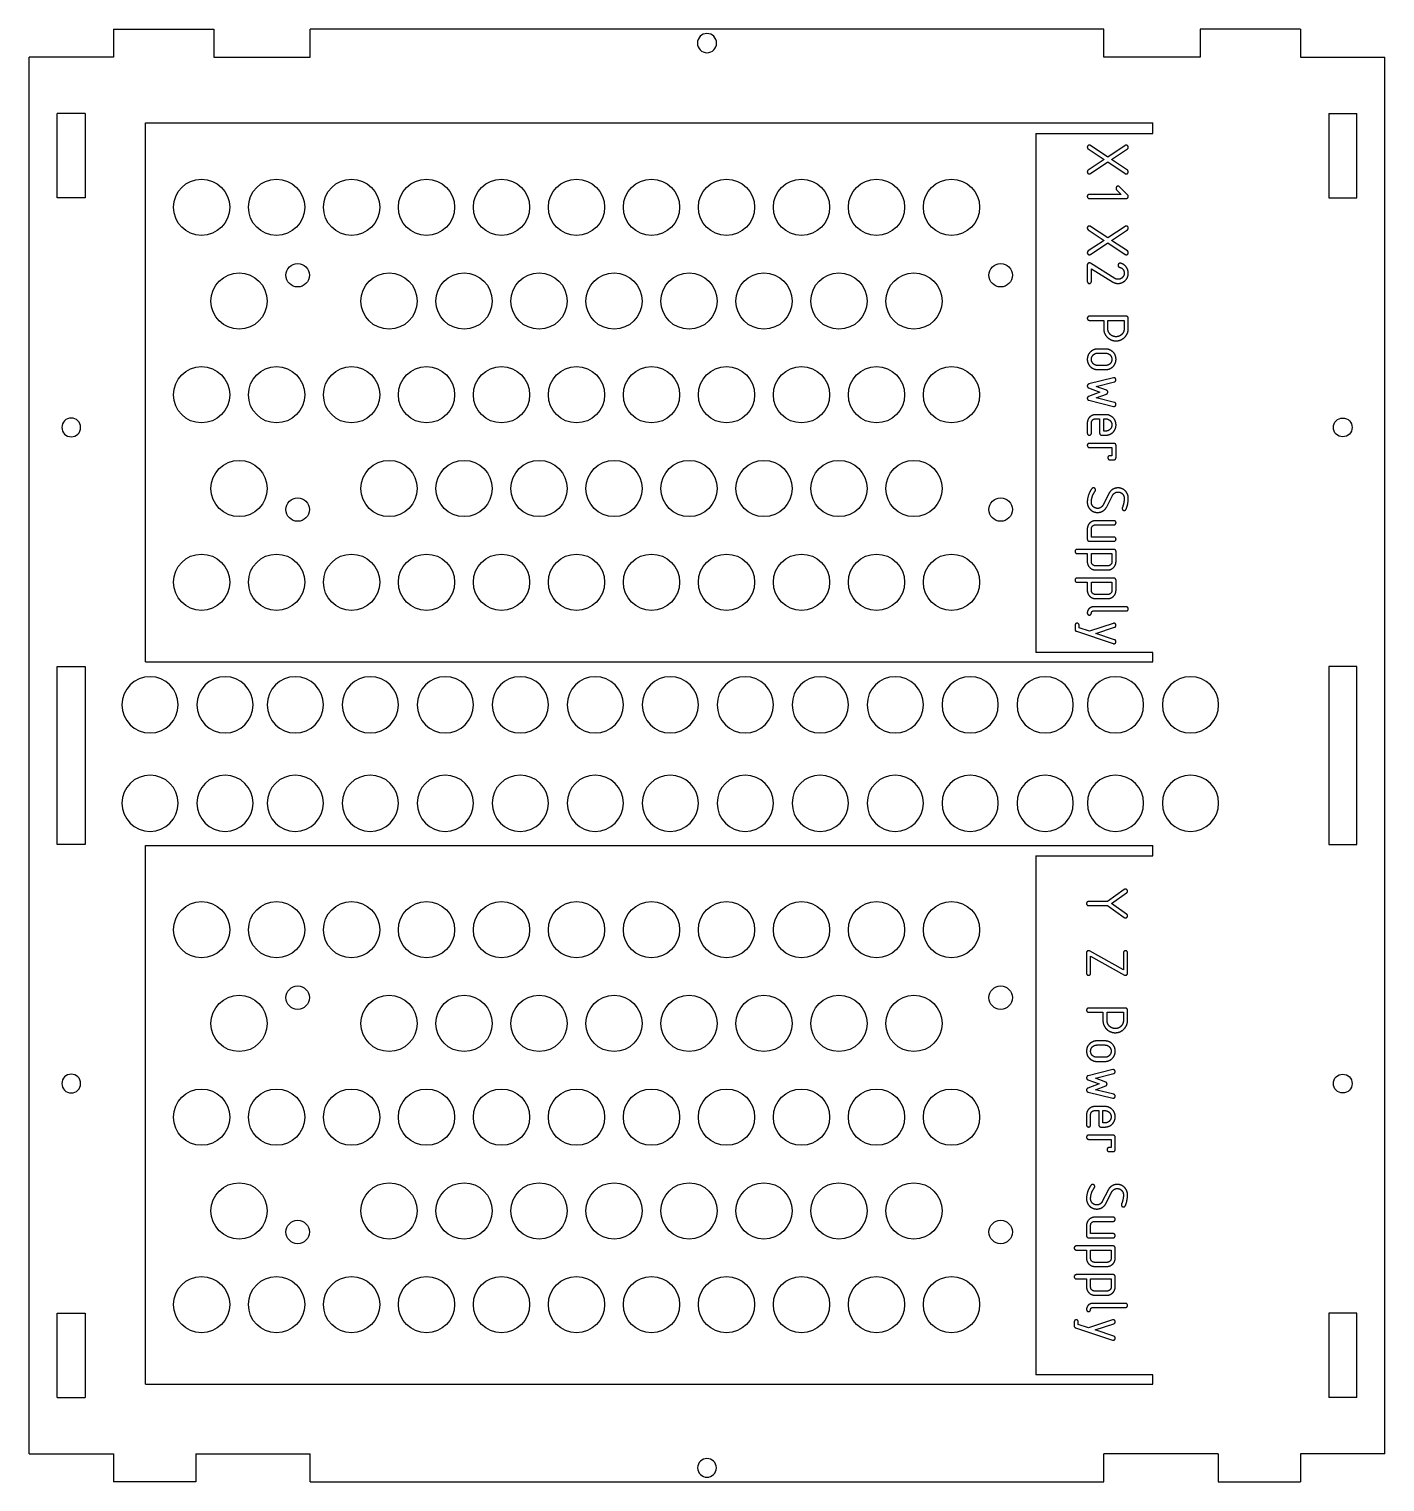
# Model space of a CAD drawing. Header units: millimetres. Extents: x -953 to -1, y -718 to 5.
# Drawn here: x -395.7 to -106.4, y -717.6 to -407.6 of the extents above; entities that cross this region are included whole.
import ezdxf

# ---------------------------------------------------------------- set-up
doc = ezdxf.new("R2010")
doc.units = ezdxf.units.MM
doc.layers.get('0').update_dxf_attribs({"color": 253, "lineweight": 70, "true_color": 0x8faf8f})

msp = doc.modelspace()

# ---------------------------------------------------------------- linework, layer by layer
at = {"color": 58, "lineweight": -3, "true_color": 0x484805}
for p, q in [((-377.69, -407.58), (-356.3, -407.58)), ((-377.69, -407.58), (-377.69, -413.58)), ((-356.3, -407.58), (-356.3, -413.58)), ((-166.39, -407.58), (-335.69, -407.58)), ((-335.69, -413.58), (-335.69, -407.58)), ((-166.39, -413.58), (-166.39, -407.58)), ((-124.39, -407.58), (-145.78, -407.58)), ((-145.78, -407.58), (-145.78, -413.58)), ((-124.39, -407.58), (-124.39, -413.58)), ((-377.69, -413.58), (-395.69, -413.58)), ((-395.69, -711.58), (-395.69, -413.58)), ((-356.3, -413.58), (-335.69, -413.58)), ((-145.78, -413.58), (-166.39, -413.58)), ((-124.39, -413.58), (-106.39, -413.58)), ((-106.39, -711.58), (-106.39, -413.58)), ((-383.69, -425.58), (-389.69, -425.58)), ((-389.69, -443.58), (-389.69, -425.58)), ((-383.69, -425.58), (-383.69, -443.58)), ((-370.88, -427.61), (-155.88, -427.61)), ((-370.88, -542.61), (-370.88, -427.61)), ((-155.88, -429.84), (-155.88, -427.61)), ((-118.39, -425.58), (-118.39, -443.58)), ((-118.39, -425.58), (-112.39, -425.58)), ((-112.39, -443.58), (-112.39, -425.58)), ((-180.88, -429.84), (-180.88, -540.61)), ((-180.88, -429.84), (-155.88, -429.84)), ((-169.7, -433.16), (-166.31, -435.42)), ((-165.52, -434.89), (-169.21, -432.43)), ((-161.83, -432.43), (-165.52, -434.89)), ((-164.73, -435.42), (-161.34, -433.16)), ((-166.31, -435.42), (-169.7, -437.68)), ((-169.21, -438.41), (-165.52, -435.94)), ((-165.52, -435.94), (-161.83, -438.41)), ((-161.34, -437.68), (-164.73, -435.42)), ((-162.64, -442.86), (-169.46, -442.86)), ((-163.64, -441.85), (-162.64, -442.86)), ((-161.28, -442.99), (-163.03, -441.24)), ((-383.69, -443.58), (-389.69, -443.58)), ((-169.46, -443.73), (-161.58, -443.73)), ((-118.39, -443.58), (-112.39, -443.58)), ((-169.7, -450.41), (-166.31, -452.67)), ((-165.52, -452.14), (-169.21, -449.68)), ((-161.83, -449.68), (-165.52, -452.14)), ((-164.73, -452.67), (-161.34, -450.41)), ((-166.31, -452.67), (-169.7, -454.93)), ((-169.21, -455.66), (-165.52, -453.19)), ((-165.52, -453.19), (-161.83, -455.66)), ((-161.34, -454.93), (-164.73, -452.67)), ((-169.9, -457.92), (-169.9, -461.42)), ((-164.03, -460.78), (-169.23, -457.54)), ((-169.02, -458.71), (-164.5, -461.52)), ((-169.02, -461.42), (-169.02, -458.71)), ((-161.58, -468.86), (-169.46, -468.86)), ((-169.46, -469.73), (-166.4, -469.73)), ((-166.4, -469.73), (-166.4, -471.48)), ((-165.52, -471.48), (-165.52, -469.73)), ((-165.52, -469.73), (-162.02, -469.73)), ((-162.02, -469.73), (-162.02, -471.48)), ((-161.15, -471.48), (-161.15, -469.29)), ((-165.96, -475.86), (-167.71, -475.86)), ((-167.71, -476.73), (-165.96, -476.73)), ((-165.96, -479.36), (-167.71, -479.36)), ((-167.71, -480.23), (-165.96, -480.23)), ((-164.31, -481.99), (-169.56, -483.3)), ((-167.99, -483.82), (-164.1, -482.84)), ((-169.62, -484.14), (-167.2, -485.04)), ((-167.2, -485.04), (-169.62, -485.95)), ((-165.8, -484.63), (-167.99, -483.82)), ((-167.99, -486.27), (-165.8, -485.46)), ((-164.1, -487.24), (-167.99, -486.27)), ((-169.56, -486.78), (-164.31, -488.09)), ((-169.9, -491.61), (-169.9, -493.79)), ((-169.02, -493.79), (-169.02, -491.61)), ((-165.96, -489.86), (-168.15, -489.86)), ((-168.15, -490.73), (-167.27, -490.73)), ((-167.27, -490.73), (-167.27, -493.79)), ((-166.4, -490.73), (-165.96, -490.73)), ((-166.4, -493.36), (-166.4, -490.73)), ((-164.21, -495.98), (-169.46, -495.98)), ((-166.83, -494.23), (-165.96, -494.23)), ((-165.96, -493.36), (-166.4, -493.36)), ((-169.46, -496.86), (-164.65, -496.86)), ((-164.65, -498.61), (-165.08, -498.61)), ((-164.65, -496.86), (-164.65, -498.61)), ((-163.77, -499.04), (-163.77, -496.42)), ((-165.08, -499.48), (-164.21, -499.48)), ((-165.29, -506.68), (-166.54, -509.14)), ((-165.76, -509.53), (-164.51, -507.08)), ((-169.9, -514.23), (-169.9, -516.42)), ((-169.02, -515.98), (-169.02, -514.23)), ((-164.21, -512.48), (-168.15, -512.48)), ((-168.15, -513.36), (-164.21, -513.36)), ((-169.46, -516.86), (-164.21, -516.86)), ((-164.21, -515.98), (-169.02, -515.98)), ((-164.21, -518.61), (-172.08, -518.61)), ((-172.08, -519.48), (-169.9, -519.48)), ((-169.9, -519.48), (-169.9, -521.23)), ((-169.02, -519.48), (-164.65, -519.48)), ((-169.02, -521.23), (-169.02, -519.48)), ((-164.65, -519.48), (-164.65, -521.23)), ((-163.77, -521.23), (-163.77, -519.04)), ((-165.52, -522.11), (-168.15, -522.11)), ((-168.15, -522.98), (-165.52, -522.98)), ((-164.21, -524.73), (-172.08, -524.73)), ((-172.08, -525.61), (-169.9, -525.61)), ((-169.9, -525.61), (-169.9, -527.36)), ((-169.02, -525.61), (-164.65, -525.61)), ((-169.02, -527.36), (-169.02, -525.61)), ((-164.65, -525.61), (-164.65, -527.36)), ((-163.77, -527.36), (-163.77, -525.17)), ((-165.52, -528.23), (-168.15, -528.23)), ((-168.15, -529.11), (-165.52, -529.11)), ((-161.58, -530.86), (-168.58, -530.86)), ((-168.58, -531.73), (-161.58, -531.73)), ((-172.52, -534.79), (-172.52, -535.67)), ((-172.22, -536.08), (-164.35, -538.71)), ((-171.65, -535.35), (-171.65, -534.79)), ((-169.46, -536.08), (-171.65, -535.35)), ((-164.35, -534.38), (-169.46, -536.08)), ((-168.08, -536.54), (-164.07, -535.21)), ((-164.07, -537.88), (-168.08, -536.54)), ((-155.88, -540.61), (-180.88, -540.61)), ((-155.88, -542.61), (-155.88, -540.61)), ((-389.69, -581.58), (-389.69, -543.58)), ((-389.69, -543.58), (-383.69, -543.58)), ((-383.69, -543.58), (-383.69, -581.58)), ((-370.88, -542.61), (-155.88, -542.61)), ((-118.39, -543.58), (-118.39, -581.58)), ((-112.39, -543.58), (-118.39, -543.58)), ((-112.39, -581.58), (-112.39, -543.58)), ((-383.69, -581.58), (-389.69, -581.58)), ((-370.88, -581.75), (-155.88, -581.75)), ((-370.88, -696.75), (-370.88, -581.75)), ((-155.88, -583.98), (-155.88, -581.75)), ((-118.39, -581.58), (-112.39, -581.58)), ((-180.88, -583.98), (-180.88, -694.75)), ((-180.88, -583.98), (-155.88, -583.98)), ((-162, -591.18), (-165.61, -593.73)), ((-164.71, -594.16), (-161.5, -591.9)), ((-165.61, -593.73), (-169.63, -593.73)), ((-169.63, -594.6), (-165.61, -594.6)), ((-165.61, -594.6), (-162, -597.15)), ((-161.5, -596.43), (-164.71, -594.16)), ((-162.19, -608.29), (-169.42, -604.28)), ((-170.06, -604.66), (-170.06, -609.04)), ((-169.19, -605.41), (-161.96, -609.42)), ((-169.19, -609.04), (-169.19, -605.41)), ((-162.19, -604.66), (-162.19, -608.29)), ((-161.31, -609.04), (-161.31, -604.66)), ((-161.75, -616.48), (-169.63, -616.48)), ((-169.63, -617.35), (-166.56, -617.35)), ((-166.56, -617.35), (-166.56, -619.1)), ((-165.69, -619.1), (-165.69, -617.35)), ((-165.69, -617.35), (-162.19, -617.35)), ((-162.19, -617.35), (-162.19, -619.1)), ((-161.31, -619.1), (-161.31, -616.91)), ((-166.13, -623.48), (-167.88, -623.48)), ((-167.88, -624.35), (-166.13, -624.35)), ((-166.13, -626.98), (-167.88, -626.98)), ((-167.88, -627.85), (-166.13, -627.85)), ((-169.78, -631.76), (-167.37, -632.66)), ((-164.48, -629.61), (-169.73, -630.92)), ((-168.16, -631.44), (-164.27, -630.46)), ((-165.97, -632.25), (-168.16, -631.44)), ((-167.37, -632.66), (-169.78, -633.56)), ((-169.73, -634.4), (-164.48, -635.71)), ((-168.16, -633.89), (-165.97, -633.07)), ((-164.27, -634.86), (-168.16, -633.89)), ((-166.13, -637.48), (-168.31, -637.48)), ((-168.31, -638.35), (-167.44, -638.35)), ((-167.44, -638.35), (-167.44, -641.41)), ((-166.56, -638.35), (-166.13, -638.35)), ((-166.56, -640.98), (-166.56, -638.35)), ((-170.06, -639.23), (-170.06, -641.41)), ((-169.19, -641.41), (-169.19, -639.23)), ((-166.13, -640.98), (-166.56, -640.98)), ((-164.38, -643.6), (-169.63, -643.6)), ((-169.63, -644.48), (-164.81, -644.48)), ((-167, -641.85), (-166.13, -641.85)), ((-164.81, -644.48), (-164.81, -646.23)), ((-163.94, -646.66), (-163.94, -644.04)), ((-164.81, -646.23), (-165.25, -646.23)), ((-165.25, -647.1), (-164.38, -647.1)), ((-165.45, -655.3), (-166.7, -657.76)), ((-165.92, -658.15), (-164.67, -655.7)), ((-170.06, -662.85), (-170.06, -665.04)), ((-169.19, -664.6), (-169.19, -662.85)), ((-164.38, -661.1), (-168.31, -661.1)), ((-168.31, -661.98), (-164.38, -661.98)), ((-169.63, -665.48), (-164.38, -665.48)), ((-164.38, -664.6), (-169.19, -664.6)), ((-164.38, -667.23), (-172.25, -667.23)), ((-172.25, -668.1), (-170.06, -668.1)), ((-170.06, -668.1), (-170.06, -669.85)), ((-169.19, -668.1), (-164.81, -668.1)), ((-169.19, -669.85), (-169.19, -668.1)), ((-164.81, -668.1), (-164.81, -669.85)), ((-163.94, -669.85), (-163.94, -667.66)), ((-165.69, -670.73), (-168.31, -670.73)), ((-168.31, -671.6), (-165.69, -671.6)), ((-164.38, -673.35), (-172.25, -673.35)), ((-172.25, -674.23), (-170.06, -674.23)), ((-170.06, -674.23), (-170.06, -675.98)), ((-169.19, -674.23), (-164.81, -674.23)), ((-169.19, -675.98), (-169.19, -674.23)), ((-164.81, -674.23), (-164.81, -675.98)), ((-163.94, -675.98), (-163.94, -673.79)), ((-165.69, -676.85), (-168.31, -676.85)), ((-168.31, -677.73), (-165.69, -677.73)), ((-389.69, -699.58), (-389.69, -681.58)), ((-389.69, -681.58), (-383.69, -681.58)), ((-383.69, -681.58), (-383.69, -699.58)), ((-161.75, -679.48), (-168.75, -679.48)), ((-168.75, -680.35), (-161.75, -680.35)), ((-118.39, -681.58), (-118.39, -699.58)), ((-112.39, -681.58), (-118.39, -681.58)), ((-112.39, -699.58), (-112.39, -681.58)), ((-172.69, -683.41), (-172.69, -684.29)), ((-172.39, -684.7), (-164.52, -687.32)), ((-171.81, -683.97), (-171.81, -683.41)), ((-169.63, -684.7), (-171.81, -683.97)), ((-164.52, -683), (-169.63, -684.7)), ((-168.24, -685.16), (-164.24, -683.82)), ((-164.24, -686.5), (-168.24, -685.16)), ((-370.88, -696.75), (-155.88, -696.75)), ((-155.88, -694.75), (-180.88, -694.75)), ((-155.88, -696.75), (-155.88, -694.75)), ((-389.69, -699.58), (-383.69, -699.58)), ((-112.39, -699.58), (-118.39, -699.58)), ((-395.69, -711.58), (-377.69, -711.58)), ((-377.69, -711.58), (-377.69, -717.58)), ((-360.11, -711.58), (-360.11, -717.58)), ((-360.11, -711.58), (-335.69, -711.58)), ((-335.69, -717.58), (-335.69, -711.58)), ((-166.39, -717.58), (-166.39, -711.58)), ((-141.97, -711.58), (-166.39, -711.58)), ((-141.97, -711.58), (-141.97, -717.58)), ((-124.39, -711.58), (-124.39, -717.58)), ((-106.39, -711.58), (-124.39, -711.58)), ((-360.11, -717.58), (-377.69, -717.58)), ((-335.69, -717.58), (-166.39, -717.58)), ((-141.97, -717.58), (-124.39, -717.58))]:
    msp.add_line(p, q, dxfattribs=at)
at = {"color": 58, "lineweight": -3, "true_color": 0x484805, "extrusion": (-6.93889e-18, -5.55112e-17, -1)}
for centre, radius in [((251.04, -410.58), 2.05), ((386.69, -492.58), 2), ((369.88, -551.77), 6), ((353.88, -551.77), 6), ((338.88, -551.77), 6), ((322.88, -551.77), 6), ((306.88, -551.77), 6), ((290.88, -551.77), 6), ((274.88, -551.77), 6), ((258.88, -551.77), 6), ((242.88, -551.77), 6), ((226.88, -551.77), 6), ((210.88, -551.77), 6), ((194.88, -551.77), 6), ((178.88, -551.77), 6), ((163.88, -551.77), 6), ((147.88, -551.77), 6), ((369.88, -572.77), 6), ((353.88, -572.77), 6), ((338.88, -572.77), 6), ((322.88, -572.77), 6), ((306.88, -572.77), 6), ((290.88, -572.77), 6), ((274.88, -572.77), 6), ((258.88, -572.77), 6), ((242.88, -572.77), 6), ((226.88, -572.77), 6), ((210.88, -572.77), 6), ((194.88, -572.77), 6), ((178.88, -572.77), 6), ((163.88, -572.77), 6), ((147.88, -572.77), 6), ((386.69, -632.58), 2), ((251.04, -714.58), 2)]:
    msp.add_circle(centre, radius, dxfattribs=at)
at = {"color": 58, "lineweight": -3, "true_color": 0x484805}
for centre, radius in [((-358.88, -445.61), 6), ((-342.88, -445.61), 6), ((-326.88, -445.61), 6), ((-310.88, -445.61), 6), ((-294.88, -445.61), 6), ((-278.88, -445.61), 6), ((-262.88, -445.61), 6), ((-246.88, -445.61), 6), ((-230.88, -445.61), 6), ((-214.88, -445.61), 6), ((-198.88, -445.61), 6), ((-338.38, -460.11), 2.5), ((-188.38, -460.11), 2.5), ((-350.88, -465.61), 6), ((-318.88, -465.61), 6), ((-302.88, -465.61), 6), ((-286.88, -465.61), 6), ((-270.88, -465.61), 6), ((-254.88, -465.61), 6), ((-238.88, -465.61), 6), ((-222.88, -465.61), 6), ((-206.88, -465.61), 6), ((-358.88, -485.61), 6), ((-342.88, -485.61), 6), ((-326.88, -485.61), 6), ((-310.88, -485.61), 6), ((-294.88, -485.61), 6), ((-278.88, -485.61), 6), ((-262.88, -485.61), 6), ((-246.88, -485.61), 6), ((-230.88, -485.61), 6), ((-214.88, -485.61), 6), ((-198.88, -485.61), 6), ((-115.39, -492.58), 2), ((-350.88, -505.61), 6), ((-318.88, -505.61), 6), ((-302.88, -505.61), 6), ((-286.88, -505.61), 6), ((-270.88, -505.61), 6), ((-254.88, -505.61), 6), ((-238.88, -505.61), 6), ((-222.88, -505.61), 6), ((-206.88, -505.61), 6), ((-338.38, -510.11), 2.5), ((-188.38, -510.11), 2.5), ((-358.88, -525.61), 6), ((-342.88, -525.61), 6), ((-326.88, -525.61), 6), ((-310.88, -525.61), 6), ((-294.88, -525.61), 6), ((-278.88, -525.61), 6), ((-262.88, -525.61), 6), ((-246.88, -525.61), 6), ((-230.88, -525.61), 6), ((-214.88, -525.61), 6), ((-198.88, -525.61), 6), ((-358.88, -599.75), 6), ((-342.88, -599.75), 6), ((-326.88, -599.75), 6), ((-310.88, -599.75), 6), ((-294.88, -599.75), 6), ((-278.88, -599.75), 6), ((-262.88, -599.75), 6), ((-246.88, -599.75), 6), ((-230.88, -599.75), 6), ((-214.88, -599.75), 6), ((-198.88, -599.75), 6), ((-350.88, -619.75), 6), ((-338.38, -614.25), 2.5), ((-318.88, -619.75), 6), ((-302.88, -619.75), 6), ((-286.88, -619.75), 6), ((-270.88, -619.75), 6), ((-254.88, -619.75), 6), ((-238.88, -619.75), 6), ((-222.88, -619.75), 6), ((-206.88, -619.75), 6), ((-188.38, -614.25), 2.5), ((-115.39, -632.58), 2), ((-358.88, -639.75), 6), ((-342.88, -639.75), 6), ((-326.88, -639.75), 6), ((-310.88, -639.75), 6), ((-294.88, -639.75), 6), ((-278.88, -639.75), 6), ((-262.88, -639.75), 6), ((-246.88, -639.75), 6), ((-230.88, -639.75), 6), ((-214.88, -639.75), 6), ((-198.88, -639.75), 6), ((-350.88, -659.75), 6), ((-318.88, -659.75), 6), ((-302.88, -659.75), 6), ((-286.88, -659.75), 6), ((-270.88, -659.75), 6), ((-254.88, -659.75), 6), ((-238.88, -659.75), 6), ((-222.88, -659.75), 6), ((-206.88, -659.75), 6), ((-338.38, -664.25), 2.5), ((-188.38, -664.25), 2.5), ((-358.88, -679.75), 6), ((-342.88, -679.75), 6), ((-326.88, -679.75), 6), ((-310.88, -679.75), 6), ((-294.88, -679.75), 6), ((-278.88, -679.75), 6), ((-262.88, -679.75), 6), ((-246.88, -679.75), 6), ((-230.88, -679.75), 6), ((-214.88, -679.75), 6), ((-198.88, -679.75), 6)]:
    msp.add_circle(centre, radius, dxfattribs=at)
for points in [[(-169.83, -432.55), (-169.92, -432.7), (-169.85, -433.06), (-169.7, -433.16)], [(-169.21, -432.43), (-169.36, -432.33), (-169.72, -432.4), (-169.83, -432.55)], [(-161.22, -432.55), (-161.32, -432.4), (-161.68, -432.33), (-161.83, -432.43)], [(-161.34, -433.16), (-161.19, -433.06), (-161.12, -432.7), (-161.22, -432.55)], [(-169.7, -437.68), (-169.85, -437.78), (-169.92, -438.14), (-169.83, -438.29)], [(-169.83, -438.29), (-169.72, -438.44), (-169.36, -438.51), (-169.21, -438.41)], [(-161.83, -438.41), (-161.68, -438.51), (-161.32, -438.44), (-161.22, -438.29)], [(-161.22, -438.29), (-161.12, -438.14), (-161.19, -437.78), (-161.34, -437.68)], [(-169.46, -442.86), (-169.64, -442.86), (-169.9, -443.11), (-169.9, -443.48), (-169.64, -443.73), (-169.46, -443.73)], [(-163.64, -441.24), (-163.77, -441.36), (-163.77, -441.73), (-163.64, -441.85)], [(-163.03, -441.24), (-163.15, -441.11), (-163.52, -441.11), (-163.64, -441.24)], [(-161.18, -443.46), (-161.07, -443.19), (-161.28, -442.99)], [(-161.58, -443.73), (-161.45, -443.73), (-161.23, -443.58), (-161.18, -443.46)], [(-169.83, -449.8), (-169.92, -449.95), (-169.85, -450.31), (-169.7, -450.41)], [(-169.21, -449.68), (-169.36, -449.58), (-169.72, -449.65), (-169.83, -449.8)], [(-161.22, -449.8), (-161.32, -449.65), (-161.68, -449.58), (-161.83, -449.68)], [(-161.34, -450.41), (-161.19, -450.31), (-161.12, -449.95), (-161.22, -449.8)], [(-169.7, -454.93), (-169.85, -455.03), (-169.92, -455.39), (-169.83, -455.54)], [(-169.83, -455.54), (-169.72, -455.69), (-169.36, -455.76), (-169.21, -455.66)], [(-161.83, -455.66), (-161.68, -455.76), (-161.32, -455.69), (-161.22, -455.54)], [(-161.22, -455.54), (-161.12, -455.39), (-161.19, -455.03), (-161.34, -454.93)], [(-169.67, -457.53), (-169.9, -457.67), (-169.9, -457.92)], [(-169.23, -457.54), (-169.33, -457.48), (-169.56, -457.47), (-169.67, -457.53)], [(-162.79, -457.55), (-162.97, -457.51), (-163.27, -457.69), (-163.36, -458.04), (-163.19, -458.36), (-163.01, -458.4)], [(-169.9, -461.42), (-169.9, -461.6), (-169.64, -461.86), (-169.28, -461.86), (-169.02, -461.6), (-169.02, -461.42)], [(-169.46, -468.86), (-169.64, -468.86), (-169.9, -469.11), (-169.9, -469.48), (-169.64, -469.73), (-169.46, -469.73)], [(-161.15, -469.29), (-161.15, -469.11), (-161.4, -468.86), (-161.58, -468.86)], [(-166.4, -471.48), (-166.4, -472.01), (-166, -472.96), (-165.63, -473.34)], [(-165.63, -473.34), (-165.26, -473.71), (-164.3, -474.11), (-163.25, -474.11), (-162.29, -473.71), (-161.92, -473.34)], [(-162.02, -471.48), (-162.02, -471.83), (-162.28, -472.47), (-162.54, -472.72)], [(-161.92, -473.34), (-161.54, -472.96), (-161.15, -472.01), (-161.15, -471.48)], [(-167.71, -475.86), (-168.16, -475.86), (-168.95, -476.19), (-169.56, -476.8), (-169.9, -477.6), (-169.9, -478.49), (-169.56, -479.29), (-168.95, -479.9), (-168.16, -480.23), (-167.71, -480.23)], [(-167.71, -479.36), (-167.98, -479.36), (-168.46, -479.15), (-168.81, -478.8), (-169.02, -478.32), (-169.02, -477.77), (-168.81, -477.29), (-168.46, -476.94), (-167.98, -476.73), (-167.71, -476.73)], [(-165.96, -480.23), (-165.51, -480.23), (-164.72, -479.9), (-164.1, -479.29), (-163.77, -478.49), (-163.77, -477.6), (-164.1, -476.8), (-164.72, -476.19), (-165.51, -475.86), (-165.96, -475.86)], [(-165.96, -476.73), (-165.69, -476.73), (-165.21, -476.94), (-164.86, -477.29), (-164.65, -477.77), (-164.65, -478.32), (-164.86, -478.8), (-165.21, -479.15), (-165.69, -479.36), (-165.96, -479.36)], [(-169.56, -483.3), (-169.7, -483.35), (-169.89, -483.56), (-169.91, -483.85), (-169.75, -484.09), (-169.62, -484.14)], [(-164.1, -482.84), (-163.93, -482.8), (-163.75, -482.49), (-163.83, -482.14), (-164.14, -481.95), (-164.31, -481.99)], [(-169.62, -485.95), (-169.75, -486), (-169.91, -486.23), (-169.89, -486.53), (-169.7, -486.74), (-169.56, -486.78)], [(-165.8, -485.46), (-165.68, -485.4), (-165.52, -485.18), (-165.52, -484.9), (-165.68, -484.68), (-165.8, -484.63)], [(-164.31, -488.09), (-164.14, -488.13), (-163.83, -487.95), (-163.79, -487.77)], [(-163.79, -487.77), (-163.75, -487.6), (-163.93, -487.28), (-164.1, -487.24)], [(-168.15, -489.86), (-168.51, -489.86), (-169.14, -490.14), (-169.62, -490.61), (-169.9, -491.25), (-169.9, -491.61)], [(-169.02, -491.61), (-169.02, -491.24), (-168.51, -490.73), (-168.15, -490.73)], [(-165.96, -494.23), (-165.51, -494.23), (-164.72, -493.9), (-164.1, -493.29), (-163.77, -492.49), (-163.77, -491.6), (-164.1, -490.8), (-164.72, -490.19), (-165.51, -489.86), (-165.96, -489.86)], [(-165.96, -490.73), (-165.69, -490.73), (-165.21, -490.94), (-164.86, -491.29), (-164.65, -491.77), (-164.65, -492.32), (-164.86, -492.8), (-165.21, -493.15), (-165.69, -493.36), (-165.96, -493.36)], [(-169.9, -493.79), (-169.9, -493.98), (-169.64, -494.23), (-169.28, -494.23), (-169.02, -493.98), (-169.02, -493.79)], [(-169.46, -495.98), (-169.64, -495.98), (-169.9, -496.24), (-169.9, -496.6), (-169.64, -496.86), (-169.46, -496.86)], [(-167.27, -493.79), (-167.27, -493.98), (-167.02, -494.23), (-166.83, -494.23)], [(-163.77, -496.42), (-163.77, -496.24), (-164.03, -495.98), (-164.21, -495.98)], [(-165.08, -498.61), (-165.27, -498.61), (-165.52, -498.86), (-165.52, -499.23), (-165.27, -499.48), (-165.08, -499.48)], [(-164.21, -499.48), (-164.03, -499.48), (-163.77, -499.23), (-163.77, -499.04)], [(-168.32, -505.57), (-168.47, -505.46), (-168.83, -505.51), (-168.93, -505.66)], [(-168.23, -506.18), (-168.12, -506.03), (-168.17, -505.67), (-168.32, -505.57)], [(-164.5, -505.81), (-165.02, -506.15), (-165.29, -506.68)], [(-166.55, -510.4), (-166.03, -510.08), (-165.76, -509.53)], [(-162.42, -509.69), (-162.49, -509.86), (-162.36, -510.19), (-162.19, -510.26)], [(-162.19, -510.26), (-162.02, -510.33), (-161.69, -510.2), (-161.62, -510.02)], [(-168.15, -512.48), (-168.51, -512.48), (-169.14, -512.76), (-169.62, -513.23), (-169.9, -513.87), (-169.9, -514.23)], [(-169.02, -514.23), (-169.02, -513.86), (-168.51, -513.36), (-168.15, -513.36)], [(-164.21, -513.36), (-164.03, -513.36), (-163.77, -513.1), (-163.77, -512.74), (-164.03, -512.48), (-164.21, -512.48)], [(-169.9, -516.42), (-169.9, -516.6), (-169.64, -516.86), (-169.46, -516.86)], [(-163.77, -516.42), (-163.77, -516.24), (-164.03, -515.98), (-164.21, -515.98)], [(-164.21, -516.86), (-164.03, -516.86), (-163.77, -516.6), (-163.77, -516.42)], [(-172.08, -518.61), (-172.27, -518.61), (-172.52, -518.86), (-172.52, -519.23), (-172.27, -519.48), (-172.08, -519.48)], [(-163.9, -518.74), (-164.03, -518.61), (-164.21, -518.61)], [(-163.77, -519.04), (-163.77, -518.85), (-163.9, -518.74)], [(-169.9, -521.23), (-169.9, -521.59), (-169.62, -522.23), (-169.14, -522.7), (-168.51, -522.98), (-168.15, -522.98)], [(-168.15, -522.11), (-168.51, -522.11), (-169.02, -521.6), (-169.02, -521.23)], [(-165.52, -522.98), (-165.16, -522.98), (-164.52, -522.7), (-164.05, -522.23), (-163.77, -521.59), (-163.77, -521.23)], [(-164.65, -521.23), (-164.65, -521.6), (-165.15, -522.11), (-165.52, -522.11)], [(-172.08, -524.73), (-172.27, -524.73), (-172.52, -524.99), (-172.52, -525.35), (-172.27, -525.61), (-172.08, -525.61)], [(-163.9, -524.86), (-164.03, -524.73), (-164.21, -524.73)], [(-163.77, -525.17), (-163.77, -524.98), (-163.9, -524.86)], [(-169.9, -527.36), (-169.9, -527.72), (-169.62, -528.35), (-169.14, -528.83), (-168.51, -529.11), (-168.15, -529.11)], [(-168.15, -528.23), (-168.51, -528.23), (-169.02, -527.72), (-169.02, -527.36)], [(-165.52, -529.11), (-165.16, -529.11), (-164.52, -528.83), (-164.05, -528.35), (-163.77, -527.72), (-163.77, -527.36)], [(-164.65, -527.36), (-164.65, -527.72), (-165.15, -528.23), (-165.52, -528.23)], [(-169.02, -532.17), (-169.02, -531.99), (-168.77, -531.73), (-168.58, -531.73)], [(-161.58, -531.73), (-161.4, -531.73), (-161.15, -531.48), (-161.15, -531.11), (-161.4, -530.86), (-161.58, -530.86)], [(-171.65, -534.79), (-171.65, -534.61), (-171.9, -534.36), (-172.27, -534.36), (-172.52, -534.61), (-172.52, -534.79)], [(-172.52, -535.67), (-172.52, -535.81), (-172.36, -536.04), (-172.22, -536.08)], [(-163.8, -534.65), (-163.85, -534.48), (-164.17, -534.32), (-164.35, -534.38)], [(-164.07, -535.21), (-163.89, -535.15), (-163.74, -534.83), (-163.8, -534.65)], [(-164.35, -538.71), (-164.17, -538.77), (-163.85, -538.61), (-163.8, -538.43)], [(-163.8, -538.43), (-163.74, -538.26), (-163.89, -537.94), (-164.07, -537.88)], [(-161.5, -591.9), (-161.35, -591.79), (-161.29, -591.43), (-161.5, -591.14), (-161.86, -591.07), (-162, -591.18)], [(-169.63, -593.73), (-169.81, -593.73), (-170.06, -593.98), (-170.06, -594.35), (-169.81, -594.6), (-169.63, -594.6)], [(-162, -597.15), (-161.86, -597.25), (-161.5, -597.19), (-161.39, -597.04)], [(-161.39, -597.04), (-161.29, -596.89), (-161.35, -596.53), (-161.5, -596.43)], [(-169.84, -604.29), (-170.06, -604.41), (-170.06, -604.66)], [(-169.42, -604.28), (-169.63, -604.16), (-169.84, -604.29)], [(-161.31, -604.66), (-161.31, -604.48), (-161.57, -604.23), (-161.93, -604.23), (-162.19, -604.48), (-162.19, -604.66)], [(-170.06, -609.04), (-170.06, -609.22), (-169.81, -609.48), (-169.44, -609.48), (-169.19, -609.22), (-169.19, -609.04)], [(-161.96, -609.42), (-161.74, -609.54), (-161.53, -609.41)], [(-161.53, -609.41), (-161.31, -609.29), (-161.31, -609.04)], [(-169.63, -616.48), (-169.81, -616.48), (-170.06, -616.73), (-170.06, -617.1), (-169.81, -617.35), (-169.63, -617.35)], [(-161.31, -616.91), (-161.31, -616.73), (-161.57, -616.48), (-161.75, -616.48)], [(-166.56, -619.1), (-166.56, -619.63), (-166.17, -620.58), (-165.79, -620.96)], [(-162.19, -619.1), (-162.19, -619.45), (-162.45, -620.09), (-162.7, -620.33)], [(-162.08, -620.96), (-161.71, -620.58), (-161.31, -619.63), (-161.31, -619.1)], [(-165.79, -620.96), (-165.43, -621.33), (-164.46, -621.73), (-163.41, -621.73), (-162.46, -621.33), (-162.08, -620.96)], [(-167.88, -623.48), (-168.32, -623.48), (-169.12, -623.81), (-169.73, -624.42), (-170.06, -625.22), (-170.06, -626.11), (-169.73, -626.91), (-169.12, -627.52), (-168.32, -627.85), (-167.88, -627.85)], [(-167.88, -626.98), (-168.15, -626.98), (-168.63, -626.77), (-168.98, -626.42), (-169.19, -625.93), (-169.19, -625.39), (-168.98, -624.91), (-168.63, -624.56), (-168.15, -624.35), (-167.88, -624.35)], [(-166.13, -627.85), (-165.68, -627.85), (-164.88, -627.52), (-164.27, -626.91), (-163.94, -626.11), (-163.94, -625.22), (-164.27, -624.42), (-164.88, -623.81), (-165.68, -623.48), (-166.13, -623.48)], [(-166.13, -624.35), (-165.85, -624.35), (-165.37, -624.56), (-165.02, -624.91), (-164.81, -625.39), (-164.81, -625.93), (-165.02, -626.42), (-165.37, -626.77), (-165.85, -626.98), (-166.13, -626.98)], [(-169.73, -630.92), (-169.87, -630.97), (-170.05, -631.18), (-170.07, -631.47), (-169.91, -631.71), (-169.78, -631.76)], [(-165.97, -633.07), (-165.85, -633.02), (-165.69, -632.8), (-165.69, -632.52), (-165.85, -632.3), (-165.97, -632.25)], [(-164.27, -630.46), (-164.1, -630.41), (-163.91, -630.11), (-164, -629.76), (-164.31, -629.57), (-164.48, -629.61)], [(-169.78, -633.56), (-169.91, -633.62), (-170.07, -633.85), (-170.05, -634.15), (-169.87, -634.36), (-169.73, -634.4)], [(-164.48, -635.71), (-164.31, -635.75), (-164, -635.57), (-163.96, -635.39)], [(-163.96, -635.39), (-163.91, -635.22), (-164.1, -634.9), (-164.27, -634.86)], [(-168.31, -637.48), (-168.67, -637.48), (-169.31, -637.76), (-169.78, -638.23), (-170.06, -638.87), (-170.06, -639.23)], [(-169.19, -639.23), (-169.19, -638.86), (-168.68, -638.35), (-168.31, -638.35)], [(-166.13, -641.85), (-165.68, -641.85), (-164.88, -641.52), (-164.27, -640.91), (-163.94, -640.11), (-163.94, -639.22), (-164.27, -638.42), (-164.88, -637.81), (-165.68, -637.48), (-166.13, -637.48)], [(-166.13, -638.35), (-165.85, -638.35), (-165.37, -638.56), (-165.02, -638.91), (-164.81, -639.39), (-164.81, -639.93), (-165.02, -640.42), (-165.37, -640.77), (-165.85, -640.98), (-166.13, -640.98)], [(-170.06, -641.41), (-170.06, -641.6), (-169.81, -641.85), (-169.44, -641.85), (-169.19, -641.6), (-169.19, -641.41)], [(-167.44, -641.41), (-167.44, -641.6), (-167.18, -641.85), (-167, -641.85)], [(-169.63, -643.6), (-169.81, -643.6), (-170.06, -643.85), (-170.06, -644.22), (-169.81, -644.48), (-169.63, -644.48)], [(-163.94, -644.04), (-163.94, -643.85), (-164.19, -643.6), (-164.38, -643.6)], [(-165.25, -646.23), (-165.43, -646.23), (-165.69, -646.48), (-165.69, -646.85), (-165.43, -647.1), (-165.25, -647.1)], [(-164.38, -647.1), (-164.19, -647.1), (-163.94, -646.85), (-163.94, -646.66)], [(-168.49, -654.19), (-168.64, -654.07), (-169, -654.13), (-169.1, -654.28)], [(-168.4, -654.8), (-168.29, -654.65), (-168.34, -654.29), (-168.49, -654.19)], [(-164.66, -654.43), (-165.19, -654.77), (-165.45, -655.3)], [(-166.71, -659.02), (-166.2, -658.69), (-165.92, -658.15)], [(-162.59, -658.31), (-162.66, -658.48), (-162.53, -658.81), (-162.35, -658.88)], [(-162.35, -658.88), (-162.19, -658.95), (-161.86, -658.82), (-161.79, -658.64)], [(-168.31, -661.1), (-168.67, -661.1), (-169.31, -661.38), (-169.78, -661.85), (-170.06, -662.49), (-170.06, -662.85)], [(-169.19, -662.85), (-169.19, -662.48), (-168.68, -661.98), (-168.31, -661.98)], [(-164.38, -661.98), (-164.19, -661.98), (-163.94, -661.72), (-163.94, -661.35), (-164.19, -661.1), (-164.38, -661.1)], [(-170.06, -665.04), (-170.06, -665.22), (-169.81, -665.48), (-169.63, -665.48)], [(-163.94, -665.04), (-163.94, -664.85), (-164.19, -664.6), (-164.38, -664.6)], [(-164.38, -665.48), (-164.19, -665.48), (-163.94, -665.22), (-163.94, -665.04)], [(-172.25, -667.23), (-172.43, -667.23), (-172.69, -667.48), (-172.69, -667.85), (-172.43, -668.1), (-172.25, -668.1)], [(-164.07, -667.36), (-164.19, -667.23), (-164.38, -667.23)], [(-163.94, -667.66), (-163.94, -667.47), (-164.07, -667.36)], [(-170.06, -669.85), (-170.06, -670.21), (-169.78, -670.85), (-169.31, -671.32), (-168.67, -671.6), (-168.31, -671.6)], [(-168.31, -670.73), (-168.68, -670.73), (-169.19, -670.22), (-169.19, -669.85)], [(-165.69, -671.6), (-165.33, -671.6), (-164.69, -671.32), (-164.22, -670.85), (-163.94, -670.21), (-163.94, -669.85)], [(-164.81, -669.85), (-164.81, -670.22), (-165.32, -670.73), (-165.69, -670.73)], [(-172.25, -673.35), (-172.43, -673.35), (-172.69, -673.6), (-172.69, -673.97), (-172.43, -674.23), (-172.25, -674.23)], [(-164.07, -673.48), (-164.19, -673.35), (-164.38, -673.35)], [(-163.94, -673.79), (-163.94, -673.6), (-164.07, -673.48)], [(-170.06, -675.98), (-170.06, -676.33), (-169.78, -676.97), (-169.31, -677.45), (-168.67, -677.73), (-168.31, -677.73)], [(-168.31, -676.85), (-168.68, -676.85), (-169.19, -676.34), (-169.19, -675.98)], [(-165.69, -677.73), (-165.33, -677.73), (-164.69, -677.45), (-164.22, -676.97), (-163.94, -676.33), (-163.94, -675.98)], [(-164.81, -675.98), (-164.81, -676.34), (-165.32, -676.85), (-165.69, -676.85)], [(-169.19, -680.79), (-169.19, -680.6), (-168.93, -680.35), (-168.75, -680.35)], [(-161.75, -680.35), (-161.57, -680.35), (-161.31, -680.1), (-161.31, -679.73), (-161.57, -679.48), (-161.75, -679.48)], [(-171.81, -683.41), (-171.81, -683.23), (-172.07, -682.98), (-172.43, -682.98), (-172.69, -683.23), (-172.69, -683.41)], [(-172.69, -684.29), (-172.69, -684.43), (-172.52, -684.66), (-172.39, -684.7)], [(-163.96, -683.27), (-164.02, -683.1), (-164.34, -682.94), (-164.52, -683)], [(-164.24, -683.82), (-164.06, -683.77), (-163.9, -683.45), (-163.96, -683.27)], [(-164.52, -687.32), (-164.34, -687.39), (-164.02, -687.23), (-163.96, -687.05)], [(-163.96, -687.05), (-163.9, -686.88), (-164.06, -686.55), (-164.24, -686.5)]]:
    msp.add_open_spline(points, degree=2, dxfattribs=at)
for points, knots in [([(-164.5, -461.52), (-163.96, -461.86), (-162.89, -461.86), (-162.09, -461.52), (-161.48, -460.91), (-161.15, -460.12), (-161.15, -459.29), (-161.39, -458.61), (-161.82, -458.05), (-162.42, -457.64), (-162.79, -457.55)], [-18.708409, -18.708409, -18.708409, -17.024398, -15.831557, -14.638716, -13.445875, -12.253034, -11.247305, -10.241576, -9.235847, -8.230118, -8.230118, -8.230118]), ([(-163.01, -458.4), (-162.56, -458.51), (-162.02, -459.21), (-162.02, -460.21), (-162.59, -460.78), (-163.07, -460.98), (-163.71, -460.98), (-164.03, -460.78)], [-6.309184, -6.309184, -6.309184, -5.083164, -3.857143, -2.395349, -1.697674, -1, 0, 0, 0]), ([(-162.54, -472.72), (-162.78, -472.97), (-163.42, -473.23), (-164.13, -473.23), (-164.77, -472.95), (-165.24, -472.48), (-165.52, -471.84), (-165.52, -471.48)], [-5.95122, -5.95122, -5.95122, -4.97561, -4, -3, -2, -1, 0, 0, 0]), ([(-168.93, -505.66), (-169.41, -506.3), (-169.9, -507.77), (-169.9, -508.99), (-169.56, -509.79), (-168.95, -510.4), (-168.16, -510.73), (-167.08, -510.73), (-166.55, -510.4)], [-7.507103, -7.507103, -7.507103, -6.231481, -4.95586, -4.224886, -3.493912, -2.762937, -2.031963, -1, -1, -1]), ([(-166.54, -509.14), (-166.71, -509.47), (-167.33, -509.86), (-167.98, -509.86), (-168.46, -509.65), (-168.81, -509.3), (-169.02, -508.82), (-169.02, -507.25), (-168.23, -506.18)], [-13.477849, -13.477849, -13.477849, -12.897978, -12.318108, -11.900062, -11.482016, -11.063969, -10.645923, -8.65009, -8.65009, -8.65009]), ([(-164.51, -507.08), (-164.33, -506.75), (-163.71, -506.36), (-163.06, -506.36), (-162.58, -506.57), (-162.23, -506.92), (-162.02, -507.4), (-162.02, -508.71), (-162.42, -509.69)], [-21.056006, -21.056006, -21.056006, -18.838532, -16.621058, -15.022413, -13.423769, -11.825125, -10.226481, -4.089751, -4.089751, -4.089751]), ([(-161.62, -510.02), (-161.15, -508.9), (-161.15, -507.22), (-161.48, -506.43), (-162.09, -505.81), (-162.89, -505.48), (-163.96, -505.48), (-164.5, -505.81)], [-6.860723, -6.860723, -6.860723, -4.87904, -4.162261, -3.445481, -2.728702, -2.011923, -1, -1, -1]), ([(-168.58, -530.86), (-168.86, -530.86), (-169.34, -531.07), (-169.69, -531.42), (-169.9, -531.9), (-169.9, -532.35), (-169.64, -532.61), (-169.28, -532.61), (-169.02, -532.35), (-169.02, -532.17)], [-9.904762, -9.904762, -9.904762, -8.428571, -6.952381, -5.47619, -4, -3, -2, -1, 0, 0, 0]), ([(-162.7, -620.33), (-162.95, -620.59), (-163.59, -620.85), (-164.3, -620.85), (-164.94, -620.57), (-165.41, -620.1), (-165.69, -619.46), (-165.69, -619.1)], [-5.95122, -5.95122, -5.95122, -4.97561, -4, -3, -2, -1, 0, 0, 0]), ([(-169.1, -654.28), (-169.57, -654.92), (-170.06, -656.38), (-170.06, -657.61), (-169.73, -658.41), (-169.12, -659.02), (-168.32, -659.35), (-167.25, -659.35), (-166.71, -659.02)], [-7.507103, -7.507103, -7.507103, -6.231481, -4.95586, -4.224886, -3.493912, -2.762937, -2.031963, -1, -1, -1]), ([(-166.7, -657.76), (-166.88, -658.09), (-167.5, -658.48), (-168.15, -658.48), (-168.63, -658.27), (-168.98, -657.92), (-169.19, -657.43), (-169.19, -655.87), (-168.4, -654.8)], [-13.477849, -13.477849, -13.477849, -12.897978, -12.318108, -11.900062, -11.482016, -11.063969, -10.645923, -8.65009, -8.65009, -8.65009]), ([(-164.67, -655.7), (-164.5, -655.37), (-163.88, -654.98), (-163.23, -654.98), (-162.75, -655.19), (-162.4, -655.54), (-162.19, -656.02), (-162.19, -657.33), (-162.59, -658.31)], [-21.056006, -21.056006, -21.056006, -18.838532, -16.621058, -15.022413, -13.423769, -11.825125, -10.226481, -4.089751, -4.089751, -4.089751]), ([(-161.79, -658.64), (-161.31, -657.52), (-161.31, -655.84), (-161.65, -655.05), (-162.26, -654.43), (-163.05, -654.1), (-164.13, -654.1), (-164.66, -654.43)], [-6.860723, -6.860723, -6.860723, -4.87904, -4.162261, -3.445481, -2.728702, -2.011923, -1, -1, -1]), ([(-168.75, -679.48), (-169.02, -679.48), (-169.5, -679.69), (-169.85, -680.04), (-170.06, -680.52), (-170.06, -680.97), (-169.81, -681.23), (-169.44, -681.23), (-169.19, -680.97), (-169.19, -680.79)], [-9.904762, -9.904762, -9.904762, -8.428571, -6.952381, -5.47619, -4, -3, -2, -1, 0, 0, 0])]:
    msp.add_open_spline(points, degree=2, knots=knots, dxfattribs=at)

doc.saveas('drawing.dxf')
